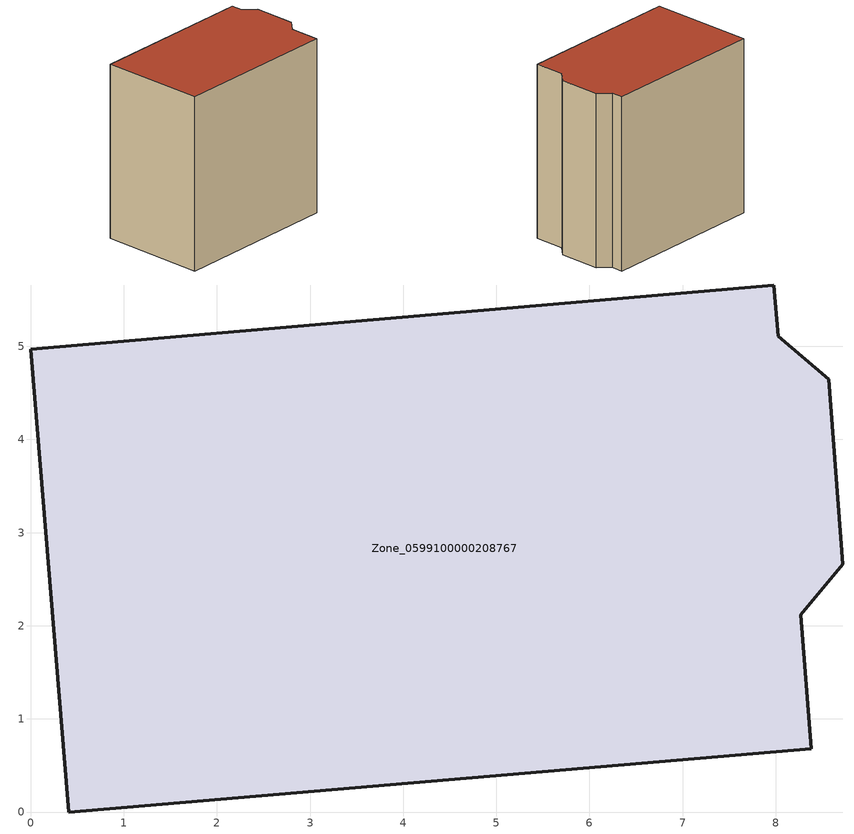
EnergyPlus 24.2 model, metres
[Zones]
Zone_0599100000208767
 floor ground (C_G): 0,4.97 7.98,5.66 8.03,5.11 8.57,4.65 8.72,2.66 8.27,2.12 8.38,0.68 0.41,0 z0
 wall outside (C_F): 0.41,0 8.38,0.68 8.27,2.12 8.72,2.66 8.57,4.65 8.03,5.11 7.98,5.66 0,4.97 0.41,0 z0:8.45
 roof outside (C_R): 7.98,5.66 0,4.97 0.41,0 8.38,0.68 8.27,2.12 8.72,2.66 8.57,4.65 8.03,5.11 z8.45
[BUILDING]
Pand.0599100000208767: North Axis=0; Terrain=City; Loads Convergence Tolerance Value=0.04; Temperature Convergence Tolerance Value=0.4; Solar Distribution=FullExterior; Maximum Number of Warmup Days=25; Minimum Number of Warmup Days=1
[Site:Location]
Rotterdam.The.Hague.AP_ZH_NLD Design_Conditions: Latitude=51.96; Longitude=4.45; Time Zone=1; Elevation=-4.5
[SITE:GROUNDTEMPERATURE:BUILDINGSURFACE]
18, 18, 18, 18, 18, 18, 18, 18, 18, 18, 18, 18
[MATERIAL] Thermal Absorptance=0.9; Solar Absorptance=0.7; Visible Absorptance=0.7
Name | Roughness | Thickness | Conductivity | Density | Specific Heat
G.TI.1946 | MediumSmooth | 0.15 | 1 | 540 | 1210
F.TI.1946 | Rough | 0.3 | 0.857143 | 1920 | 840
R.TI.1946 | MediumRough | 0.2 | 0.1 | 1500 | 1000
[CONSTRUCTION]
C_G: G.TI.1946
C_F: F.TI.1946
C_R: R.TI.1946
[ZONE]
Zone_0599100000208767: Type=1; Multiplier=1; Ceiling Height=Autocalculate; Volume=Autocalculate; Floor Area=autocalculate; Part of Total Floor Area=Yes
[ZONEINFILTRATION:DESIGNFLOWRATE]
Infil_Zone_0599100000208767: Zone or ZoneList or Space or SpaceList=Zone_0599100000208767; Schedule=AlwaysOn; Design Flow Rate Calculation Method=Flow/Area; Flow Rate per Floor Area=0.003; Constant Term Coefficient=1; Temperature Term Coefficient=0; Velocity Term Coefficient=0; Velocity Squared Term Coefficient=0
[HVACTEMPLATE:ZONE:IDEALLOADSAIRSYSTEM]
Zone_0599100000208767: Maximum Heating Supply Air Temperature=50; Minimum Cooling Supply Air Temperature=13; Maximum Heating Supply Air Humidity Ratio=0.0156; Minimum Cooling Supply Air Humidity Ratio=0.0077; Heating Limit=NoLimit; Cooling Limit=NoLimit; Dehumidification Control Type=ConstantSensibleHeatRatio; Cooling Sensible Heat Ratio=0.7; Dehumidification Setpoint=60; Humidification Control Type=None; Humidification Setpoint=30; Outdoor Air Method=None; Outdoor Air Flow Rate per Person=0.00944; Outdoor Air Flow Rate per Zone Floor Area=0; Outdoor Air Flow Rate per Zone=0; Demand Controlled Ventilation Type=None; Outdoor Air Economizer Type=NoEconomizer; Heat Recovery Type=None; Sensible Heat Recovery Effectiveness=0.7; Latent Heat Recovery Effectiveness=0.65
[ZONECONTROL:THERMOSTAT]
ThermostatControl_Zone_0599100000208767: Zone or ZoneList=Zone_0599100000208767; Control Type Schedule=DualSetpointControlType; Control 1=Thermostat_Zone_0599100000208767; Temperature Difference Between Cutout And Setpoint=0
[THERMOSTATSETPOINT:DUALSETPOINT]
Thermostat_Zone_0599100000208767: Heating Setpoint Temperature Schedule=HeatingSetpoint_Zone_0599100000208767; Cooling Setpoint Temperature Schedule=CoolingSetpoint_Zone_0599100000208767
[SCHEDULE:COMPACT]
HeatingSetpoint_Zone_0599100000208767: Through: 12/31, For: AllDays, Until: 24:00, 21
CoolingSetpoint_Zone_0599100000208767: Through: 12/31, For: AllDays, Until: 24:00, 24
DualSetpointControlType: Through: 12/31, For: AllDays, Until: 24:00, 4
AlwaysOn: Through: 12/31, For: AllDays, Until: 24:00, 1
